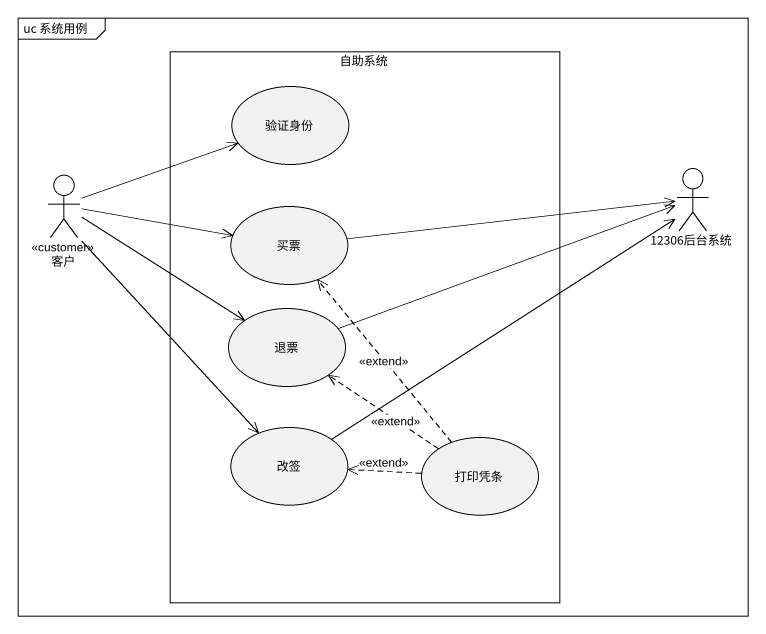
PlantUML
@startuml
mainframe uc 系统用例
rectangle 自助系统 {
  usecase 验证身份
  usecase 买票
  usecase 退票
  usecase 改签
  usecase 打印凭条
}
actor "12306后台系统" as a12306后台系统
actor 客户 <<customer>>
客户 -right-> 验证身份
客户 -right-> 买票
客户 -right-> 退票
客户 --> 改签
买票 -right-> a12306后台系统
退票 -right-> a12306后台系统
改签 -up-> a12306后台系统
打印凭条 .up.> 买票 : <<extend>>
打印凭条 .up.> 退票 : <<extend>>
打印凭条 .left.> 改签 : <<extend>>
@enduml
